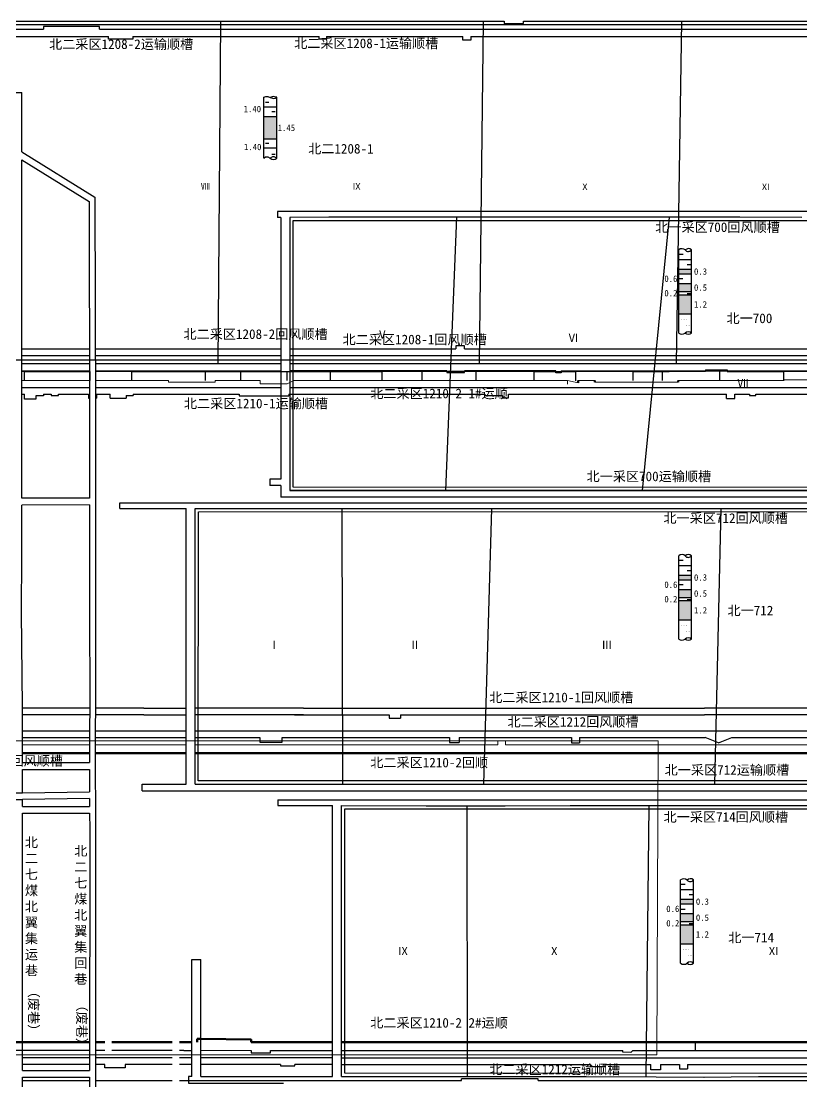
# Model space of a CAD drawing. Header units: millimetres. Extents: x 41513366 to 41522434, y 4590966 to 4600634.
# Drawn here: x 41518487 to 41518974, y 4597410 to 4598073 of the extents above; entities that cross this region are included whole.
import ezdxf

# ---------------------------------------------------------------- set-up
doc = ezdxf.new("R2010")
doc.units = ezdxf.units.MM
doc.linetypes.add('SJHD', pattern=[10, 8, -2])
doc.layers.get('0').update_dxf_attribs({"lineweight": 18})
for name, color, linetype, lineweight in [('12-1煤工作面小柱状', 7, 'Continuous', 18), ('12-1煤工作面编号', 7, 'Continuous', 18), ('12-1煤巷道', 5, 'Continuous', 18), ('12-1煤巷道名称', 5, 'Continuous', 18), ('12煤巷道', 7, 'Continuous', 18), ('12煤巷道名称', 7, 'Continuous', 18), ('7煤工作面小柱状', 6, 'Continuous', 18), ('7煤工作面编号', 7, 'Continuous', 18), ('7煤巷道', 6, 'Continuous', 18), ('7煤巷道名称', 6, 'Continuous', 18), ('图纸改动标记', 2, 'Continuous', 18), ('工作面月末位置', 7, 'Continuous', 18), ('采空区工作面颜色', 6, 'Continuous', 18)]:
    doc.layers.add(name, color=color, linetype=linetype, lineweight=lineweight)
doc.styles.add('仿宋_GB2312', font='')
doc.styles.add('正体', font='')
doc.styles.add('正等线体', font='simhei.ttf')
doc.styles.add('注记正等线体', font='simhei.ttf')
doc.styles.get('仿宋_GB2312').set_extended_font_data('宋体')
doc.styles.get('正体').set_extended_font_data('宋体')

msp = doc.modelspace()

# ---------------------------------------------------------------- hatches: boundary and pattern name
at = {"layer": '12-1煤工作面小柱状', "lineweight": -3}
msp.add_hatch(color=5, dxfattribs=at).paths.add_polyline_path([(41518646.7638, 4598013.106), (41518638.7638, 4598013.106), (41518638.7638, 4597999.106), (41518646.7638, 4597999.106)], flags=0)
at = {"layer": '7煤工作面小柱状', "lineweight": -3, "ltscale": 2}
h = msp.add_hatch(color=256, dxfattribs=at)
h.paths.add_polyline_path([(41518897.671, 4597917.8098), (41518897.671, 4597914.8098), (41518905.671, 4597914.8098), (41518905.671, 4597917.8098)], flags=0)
h.paths.add_polyline_path([(41518897.671, 4597908.8098), (41518897.671, 4597903.8098), (41518905.671, 4597903.8098), (41518905.671, 4597908.8098)], flags=0)
h.paths.add_polyline_path([(41518905.671, 4597901.8098), (41518897.671, 4597901.8098), (41518897.671, 4597889.8098), (41518905.671, 4597889.8098)], flags=0)
h = msp.add_hatch(color=256, dxfattribs=at)
h.paths.add_polyline_path([(41518897.671, 4597726.7337), (41518897.671, 4597723.7337), (41518905.671, 4597723.7337), (41518905.671, 4597726.7337)], flags=0)
h.paths.add_polyline_path([(41518897.671, 4597717.7337), (41518897.671, 4597712.7337), (41518905.671, 4597712.7337), (41518905.671, 4597717.7337)], flags=0)
h.paths.add_polyline_path([(41518905.671, 4597710.7337), (41518897.671, 4597710.7337), (41518897.671, 4597698.7337), (41518905.671, 4597698.7337)], flags=0)
h = msp.add_hatch(color=256, dxfattribs=at)
h.paths.add_polyline_path([(41518898.8581, 4597524.3293), (41518898.8581, 4597521.3293), (41518906.8581, 4597521.3293), (41518906.8581, 4597524.3293)], flags=0)
h.paths.add_polyline_path([(41518898.8581, 4597515.3293), (41518898.8581, 4597510.3293), (41518906.8581, 4597510.3293), (41518906.8581, 4597515.3293)], flags=0)
h.paths.add_polyline_path([(41518906.8581, 4597508.3293), (41518898.8581, 4597508.3293), (41518898.8581, 4597496.3293), (41518906.8581, 4597496.3293)], flags=0)

# ---------------------------------------------------------------- linework, layer by layer
at = {"lineweight": -3, "ltscale": 0.001}
for p, q in [((41518489.262, 4597848.164), (41518489.262, 4597853.764)), ((41518530.2617, 4597848.164), (41518530.2617, 4597853.764))]:
    msp.add_line(p, q, dxfattribs=at)
at = {"color": 0, "lineweight": -3, "ltscale": 0.5}
msp.add_line((41518556.262, 4597848.164), (41518556.262, 4597853.764), dxfattribs=at)
at = {"color": 0, "linetype": 'ByBlock', "lineweight": -3, "ltscale": 0.5}
for p, q in [((41518602.2616, 4597848.164), (41518602.2616, 4597853.764)), ((41518624.2619, 4597848.164), (41518624.2619, 4597853.764)), ((41518653.262, 4597848.164), (41518653.262, 4597853.764)), ((41518680.262, 4597848.164), (41518680.262, 4597853.764)), ((41518712.2621, 4597853.764), (41518712.2621, 4597848.164)), ((41518737.2625, 4597853.764), (41518737.2625, 4597848.164))]:
    msp.add_line(p, q, dxfattribs=at)
at = {"linetype": 'ByBlock', "lineweight": -3, "ltscale": 0.5}
for p, q in [((41518771.2627, 4597848.164), (41518771.2627, 4597853.764)), ((41518807.263, 4597853.764), (41518807.263, 4597848.164)), ((41518833.2634, 4597853.764), (41518833.2634, 4597848.0964)), ((41518869.263, 4597848.164), (41518869.263, 4597853.764)), ((41518887.263, 4597853.764), (41518887.263, 4597848.164)), ((41518923.2632, 4597848.164), (41518923.2632, 4597853.764)), ((41518963.263, 4597848.564), (41518963.263, 4597853.764))]:
    msp.add_line(p, q, dxfattribs=at)
at = {"layer": '12-1煤工作面小柱状', "color": 5, "lineweight": -3}
for p, q in [((41518639.7636, 4598022.0831), (41518641.7818, 4598022.0831)), ((41518643.7456, 4598016.1135), (41518645.7638, 4598016.1135)), ((41518639.7636, 4597996.4172), (41518641.7818, 4597996.4172)), ((41518643.7456, 4597989.4645), (41518645.7638, 4597989.4645))]:
    msp.add_line(p, q, dxfattribs=at)
for points in [[(41518638.7638, 4598025.106), (41518640.0203, 4598025.5632), (41518641.2553, 4598025.609), (41518642.622, 4598025.032), (41518644.1065, 4598024.4662), (41518645.0366, 4598024.2986), (41518645.8294, 4598024.5271), (41518646.7638, 4598025.106), (41518645.4263, 4598025.4493), (41518644.6049, 4598025.5052), (41518642.622, 4598025.032)], [(41518638.7638, 4597987.106), (41518638.7638, 4598025.106)], [(41518646.7638, 4597987.106), (41518646.7638, 4598025.106)], [(41518638.7638, 4598019.106), (41518646.7638, 4598019.106)], [(41518638.7638, 4598013.106), (41518646.7638, 4598013.106)], [(41518638.7638, 4597999.106), (41518646.7638, 4597999.106)], [(41518638.7638, 4597993.4401), (41518646.7638, 4597993.4401)], [(41518638.7638, 4597987.106), (41518639.8268, 4597988.0018), (41518641.2352, 4597988.0018), (41518642.622, 4597987.032), (41518643.7517, 4597986.3663), (41518644.6983, 4597986.1394), (41518645.8294, 4597986.5271), (41518646.7638, 4597987.106), (41518645.16, 4597987.8824), (41518644.0287, 4597987.8347), (41518642.622, 4597987.032)]]:
    msp.add_lwpolyline(points, dxfattribs=at)
at = {"layer": '12-1煤巷道', "lineweight": -3}
for p, q in [((41518431.395, 4598072.595), (41518788.762, 4598072.595)), ((41518788.762, 4598072.595), (41518788.762, 4598071.095)), ((41518788.762, 4598071.095), (41518800.762, 4598071.095)), ((41518800.762, 4598072.595), (41519075.297, 4598072.595)), ((41518487.6418, 4597858.864), (41518529.9129, 4597858.864)), ((41518533.5129, 4597858.864), (41518649.391, 4597858.864)), ((41518654.991, 4597858.864), (41519241.8574, 4597858.864)), ((41518487.6395, 4597854.264), (41518529.9241, 4597854.264)), ((41518533.5241, 4597854.264), (41518649.391, 4597854.264)), ((41518752.915, 4597854.264), (41518654.991, 4597854.264)), ((41518752.915, 4597854.264), (41518752.915, 4597853.164)), ((41518752.915, 4597853.164), (41518763.915, 4597853.164)), ((41518821.015, 4597854.264), (41518763.915, 4597854.264)), ((41518763.915, 4597853.164), (41518763.915, 4597854.264)), ((41518821.015, 4597852.964), (41518821.015, 4597854.264)), ((41518824.215, 4597852.964), (41518821.015, 4597852.964)), ((41518824.215, 4597854.264), (41519242.3451, 4597854.264)), ((41518824.215, 4597854.264), (41518824.215, 4597852.964)), ((41518487.6343, 4597843.79), (41518529.9495, 4597843.79)), ((41518533.5484, 4597843.79), (41518534.051, 4597843.79)), ((41518534.051, 4597843.79), (41518589.246, 4597843.79)), ((41518589.246, 4597843.79), (41518649.391, 4597843.79)), ((41518654.991, 4597843.79), (41518665.289, 4597843.79)), ((41518665.289, 4597843.79), (41518751.253, 4597843.79)), ((41518672.853, 4597843.79), (41518751.253, 4597843.79)), ((41518751.253, 4597843.79), (41518889.516, 4597843.79)), ((41518889.516, 4597843.79), (41519151.529, 4597843.79)), ((41518487.6322, 4597839.59), (41518489.4065, 4597839.59)), ((41518489.4065, 4597836.59), (41518489.4065, 4597839.59)), ((41518496.4065, 4597836.59), (41518489.4065, 4597836.59)), ((41518501.2065, 4597838.69), (41518496.4065, 4597838.69)), ((41518496.4065, 4597838.69), (41518496.4065, 4597836.59)), ((41518501.2065, 4597839.59), (41518503.606, 4597839.59)), ((41518501.2065, 4597839.59), (41518501.2065, 4597838.69)), ((41518503.606, 4597839.59), (41518505.95, 4597839.59)), ((41518505.95, 4597839.59), (41518505.95, 4597838.89)), ((41518505.95, 4597838.89), (41518510.55, 4597838.89)), ((41518510.55, 4597839.59), (41518529.35, 4597839.59)), ((41518510.55, 4597838.89), (41518510.55, 4597839.59)), ((41518529.35, 4597839.59), (41518529.35, 4597837.19)), ((41518529.35, 4597837.19), (41518529.9655, 4597837.19)), ((41518533.5648, 4597837.19), (41518534.35, 4597837.19)), ((41518534.35, 4597839.59), (41518542.85, 4597839.59)), ((41518534.35, 4597839.59), (41518534.35, 4597837.19)), ((41518542.85, 4597837.19), (41518542.85, 4597839.59)), ((41518542.85, 4597837.19), (41518552.85, 4597837.19)), ((41518552.85, 4597838.89), (41518557.05, 4597838.89)), ((41518552.85, 4597838.89), (41518552.85, 4597837.19)), ((41518557.05, 4597839.59), (41518589.246, 4597839.59)), ((41518557.05, 4597839.59), (41518557.05, 4597838.89)), ((41518589.246, 4597839.59), (41518623.324, 4597839.59)), ((41518623.324, 4597839.59), (41518623.324, 4597838.59)), ((41518623.324, 4597838.59), (41518654.324, 4597838.59)), ((41518654.324, 4597839.59), (41518665.289, 4597839.59)), ((41518654.324, 4597839.59), (41518654.324, 4597838.59)), ((41518654.324, 4597839.59), (41518654.324, 4597838.59)), ((41518665.289, 4597839.59), (41518751.253, 4597839.59)), ((41518672.853, 4597839.59), (41518751.253, 4597839.59)), ((41518751.253, 4597839.59), (41518776.653, 4597839.59)), ((41518776.653, 4597839.59), (41518776.653, 4597838.89)), ((41518776.653, 4597838.89), (41518787.653, 4597838.89)), ((41518787.653, 4597837.49), (41518787.653, 4597838.89)), ((41518787.653, 4597837.49), (41518791.453, 4597837.49)), ((41518791.453, 4597839.59), (41518889.516, 4597839.59)), ((41518791.453, 4597837.49), (41518791.453, 4597839.59)), ((41518889.516, 4597839.59), (41518927.433, 4597839.59)), ((41518927.433, 4597836.99), (41518927.433, 4597839.59)), ((41518927.433, 4597836.99), (41518932.733, 4597836.99)), ((41518932.733, 4597839.59), (41518941.8325, 4597839.59)), ((41518932.733, 4597836.99), (41518932.733, 4597839.59)), ((41518941.8325, 4597839.59), (41518941.8325, 4597838.89)), ((41518941.8325, 4597838.89), (41518945.7325, 4597838.89)), ((41518945.7325, 4597839.59), (41519151.529, 4597839.59)), ((41518945.7325, 4597838.89), (41518945.7325, 4597839.59)), ((41518529.9746, 4597643.59), (41518487.9721, 4597643.59)), ((41518563.7393, 4597643.59), (41518533.5746, 4597643.59)), ((41518563.7393, 4597643.5898), (41518590.2259, 4597643.5843)), ((41518663.517, 4597643.59), (41518595.826, 4597643.59)), ((41518663.517, 4597643.59), (41518781.993, 4597643.59)), ((41518722.286, 4597643.59), (41518781.993, 4597643.59)), ((41518781.993, 4597643.59), (41518913.696, 4597643.59)), ((41518781.993, 4597643.59), (41518913.696, 4597643.59)), ((41519264.4763, 4597643.59), (41518913.696, 4597643.59)), ((41518529.9672, 4597639.39), (41518487.9726, 4597639.39)), ((41518563.7393, 4597639.39), (41518533.5672, 4597639.39)), ((41518563.7393, 4597639.3898), (41518590.2251, 4597639.3843)), ((41518663.517, 4597639.39), (41518595.8251, 4597639.39)), ((41518657.793, 4597639.39), (41518717.031, 4597639.39)), ((41518717.031, 4597639.39), (41518717.031, 4597637.39)), ((41518717.031, 4597637.39), (41518724.031, 4597637.39)), ((41518724.031, 4597639.39), (41518781.993, 4597639.39)), ((41518724.031, 4597639.39), (41518776.269, 4597639.39)), ((41518724.031, 4597639.39), (41518724.031, 4597637.39)), ((41518781.993, 4597639.39), (41518913.696, 4597639.39)), ((41518781.993, 4597639.39), (41518913.202, 4597639.39)), ((41518995.898, 4597639.39), (41518913.696, 4597639.39))]:
    msp.add_line(p, q, dxfattribs=at)
msp.add_lwpolyline([(41518800.762, 4598071.095), (41518800.762, 4598072.595)], dxfattribs=at)
at = {"layer": '12煤巷道', "color": 7, "lineweight": -3}
for p, q in [((41518914.405, 4597854.864), (41518914.405, 4597854.053)), ((41518914.405, 4597854.864), (41518927.805, 4597854.864)), ((41518927.805, 4597854.864), (41518927.805, 4597853.764)), ((41518489.262, 4597853.764), (41518487.6393, 4597853.764)), ((41518489.262, 4597853.764), (41518530.2617, 4597853.764)), ((41518556.262, 4597853.764), (41518533.5235, 4597853.764)), ((41518556.262, 4597853.764), (41518602.2616, 4597853.764)), ((41518602.2616, 4597853.764), (41518624.2619, 4597853.764)), ((41518624.2619, 4597853.764), (41518653.262, 4597853.764)), ((41518653.262, 4597853.764), (41518680.262, 4597853.764)), ((41518680.262, 4597853.764), (41518712.2621, 4597853.764)), ((41518737.2625, 4597853.764), (41518712.2621, 4597853.764)), ((41518771.2627, 4597853.764), (41518737.2625, 4597853.764)), ((41518807.263, 4597853.764), (41518771.2627, 4597853.764)), ((41518807.263, 4597853.764), (41518833.2634, 4597853.764)), ((41518869.263, 4597853.764), (41518833.2634, 4597853.764)), ((41518869.263, 4597853.764), (41518887.263, 4597853.764)), ((41518887.263, 4597853.764), (41518891.705, 4597853.764)), ((41518891.705, 4597854.053), (41518914.405, 4597854.053)), ((41518891.705, 4597853.764), (41518891.705, 4597854.053)), ((41518927.805, 4597853.764), (41518963.263, 4597853.764)), ((41519001.263, 4597853.764), (41518963.263, 4597853.764)), ((41518963.263, 4597848.564), (41518963.263, 4597848.164)), ((41518529.9389, 4597848.164), (41518530.2617, 4597848.164)), ((41518539.505, 4597418.99), (41518539.505, 4597420.99)), ((41518552.105, 4597420.99), (41518552.105, 4597418.99)), ((41518649.02, 4597420.99), (41518649.02, 4597420.19)), ((41518649.02, 4597420.19), (41518658.02, 4597420.19)), ((41518658.02, 4597420.19), (41518658.02, 4597420.99)), ((41518842.6207, 4597420.99), (41518842.6192, 4597419.79)), ((41518842.6192, 4597419.79), (41518851.7192, 4597419.79)), ((41518851.7192, 4597419.79), (41518851.7192, 4597420.99)), ((41518880.216, 4597417.69), (41518880.216, 4597420.99)), ((41518886.216, 4597417.69), (41518880.216, 4597417.69)), ((41518886.216, 4597420.99), (41518886.216, 4597417.69))]:
    msp.add_line(p, q, dxfattribs=at)
at = {"layer": '12煤巷道', "color": 0, "lineweight": 20}
for p, q in [((41519001.263, 4597848.564), (41518963.263, 4597848.564)), ((41518489.262, 4597848.164), (41518487.6365, 4597848.164)), ((41518489.262, 4597848.164), (41518516.098, 4597848.164)), ((41518516.098, 4597848.164), (41518530.2617, 4597848.164)), ((41518556.262, 4597848.164), (41518533.5375, 4597848.164)), ((41518556.262, 4597848.164), (41518579.162, 4597848.164)), ((41518579.162, 4597848.164), (41518579.162, 4597847.164)), ((41518608.362, 4597847.164), (41518579.162, 4597847.164)), ((41518624.2619, 4597848.164), (41518608.362, 4597848.164)), ((41518608.362, 4597848.164), (41518608.362, 4597847.164)), ((41518624.2619, 4597848.164), (41518636.341, 4597848.164)), ((41518636.341, 4597848.164), (41518636.341, 4597846.064)), ((41518653.362, 4597846.064), (41518636.341, 4597846.064)), ((41518657.341, 4597848.164), (41518653.362, 4597846.064)), ((41518657.341, 4597848.164), (41518680.262, 4597848.164)), ((41518680.262, 4597848.164), (41518712.2621, 4597848.164)), ((41518712.2621, 4597848.164), (41518737.2625, 4597848.164)), ((41518737.2625, 4597848.164), (41518771.2627, 4597848.164)), ((41518771.2627, 4597848.164), (41518807.263, 4597848.164)), ((41518807.263, 4597848.164), (41518828.1616, 4597848.164)), ((41518828.1616, 4597848.164), (41518828.1616, 4597845.8316)), ((41518828.1616, 4597848.164), (41518834.8616, 4597846.8316)), ((41518834.8616, 4597848.164), (41518845.305, 4597848.164)), ((41518845.305, 4597847.153), (41518897.305, 4597847.153)), ((41518897.305, 4597848.164), (41518923.2632, 4597848.164)), ((41518923.2632, 4597848.164), (41518963.263, 4597848.164)), ((41518487.9748, 4597620.59), (41518529.934, 4597620.59)), ((41518533.534, 4597620.59), (41518590.2212, 4597620.59)), ((41518595.8212, 4597620.59), (41518784.845, 4597620.59)), ((41518789.445, 4597620.59), (41519195.947, 4597620.59))]:
    msp.add_line(p, q, dxfattribs=at)
at = {"layer": '12煤巷道', "color": 1, "lineweight": 50}
for p, q in [((41518834.8616, 4597848.164), (41518834.8616, 4597846.8316)), ((41518845.305, 4597848.164), (41518845.305, 4597847.153)), ((41518897.305, 4597848.164), (41518897.305, 4597847.153)), ((41518487.975, 4597615.59), (41518529.9305, 4597615.59)), ((41518533.5305, 4597615.59), (41518590.2201, 4597615.59)), ((41518595.8201, 4597615.59), (41519228.0168, 4597615.59)), ((41518529.988, 4597435.09), (41518274.389, 4597435.09)), ((41518539.547, 4597435.09), (41518533.588, 4597435.09)), ((41518557.888, 4597435.09), (41518543.747, 4597435.09)), ((41518581.402, 4597435.09), (41518557.888, 4597435.09)), ((41518588.796, 4597435.09), (41518586.002, 4597435.09)), ((41518593.7837, 4597435.09), (41518588.796, 4597435.09)), ((41518681.5871, 4597435.09), (41518630.796, 4597435.09)), ((41519228.048, 4597435.09), (41518687.1871, 4597435.09))]:
    msp.add_line(p, q, dxfattribs=at)
at = {"layer": '12煤巷道', "lineweight": -3}
for p, q in [((41518529.988, 4597429.89), (41518439.8959, 4597429.89)), ((41518539.547, 4597429.89), (41518533.588, 4597429.89)), ((41518557.888, 4597429.89), (41518543.747, 4597429.89)), ((41518581.402, 4597429.89), (41518557.888, 4597429.89)), ((41518588.796, 4597429.89), (41518586.002, 4597429.89)), ((41518552.105, 4597418.99), (41518539.505, 4597418.99)), ((41518809.9429, 4597411.14), (41518854.1601, 4597411.14))]:
    msp.add_line(p, q, dxfattribs=at)
at = {"layer": '12煤巷道', "color": 7, "lineweight": -3}
for points in [[(41518262.0205, 4598067.595), (41518501.155, 4598067.595)], [(41518520.155, 4598069.195), (41518501.155, 4598069.195), (41518501.155, 4598067.595)], [(41518536.155, 4598067.595), (41518536.155, 4598069.195), (41518520.155, 4598069.195)], [(41518536.155, 4598067.595), (41519264.094, 4598067.595), (41519264.094, 4598067.995), (41519268.414, 4598067.995), (41519293.9993, 4598067.995)], [(41518265.989, 4598062.995), (41518541.755, 4598062.995)], [(41518556.955, 4598062.995), (41518556.955, 4598061.395), (41518541.755, 4598061.395), (41518541.755, 4598062.995)], [(41518556.955, 4598062.995), (41518673.3232, 4598062.995)], [(41518677.8232, 4598062.995), (41518677.8232, 4598061.295), (41518673.3232, 4598061.295), (41518673.3232, 4598062.995)], [(41518677.8232, 4598062.995), (41518762.893, 4598062.995)], [(41518767.893, 4598062.995), (41518767.893, 4598060.795), (41518762.893, 4598060.795), (41518762.893, 4598062.995)], [(41518767.893, 4598062.995), (41519268.414, 4598062.995), (41519286.7678, 4598062.995)], [(41518487.6464, 4597868.0696), (41518529.8906, 4597868.0691)], [(41518533.4879, 4597868.069), (41518649.391, 4597868.0676)], [(41518654.991, 4597868.0675), (41518758.5543, 4597868.0662)], [(41518764.0544, 4597868.0888), (41518764.0544, 4597869.8888), (41518758.5544, 4597869.8888), (41518758.5543, 4597868.0891)], [(41518764.0544, 4597868.0662), (41519195.7493, 4597868.0634)], [(41518487.6443, 4597863.9051), (41518529.9007, 4597863.9026)], [(41518533.4983, 4597863.9024), (41518649.391, 4597863.8956)], [(41518654.991, 4597863.8952), (41519195.7491, 4597863.8634)], [(41518681.5871, 4597420.99), (41518658.02, 4597420.99)], [(41518851.7192, 4597420.99), (41518880.216, 4597420.99)], [(41518886.216, 4597420.99), (41518898.216, 4597420.99)], [(41518898.216, 4597420.99), (41518898.216, 4597418.29)], [(41518898.216, 4597418.29), (41518903.216, 4597418.29)], [(41518903.216, 4597420.99), (41519261.2477, 4597420.99)], [(41518903.216, 4597420.99), (41518903.216, 4597418.29)]]:
    msp.add_lwpolyline(points, dxfattribs=at)
at = {"layer": '12煤巷道', "lineweight": -3}
for points in [[(41518487.9738, 4597629.39), (41518529.9496, 4597629.39)], [(41518487.9743, 4597625.19), (41518529.9421, 4597625.19)], [(41518533.5421, 4597625.19), (41518559.179, 4597625.19)], [(41518533.5496, 4597629.39), (41518559.179, 4597629.39)], [(41518559.179, 4597629.39), (41518590.223, 4597629.39)], [(41518559.179, 4597625.19), (41518590.2221, 4597625.19)], [(41518595.8221, 4597625.19), (41518636.179, 4597625.19)], [(41518595.823, 4597629.39), (41519265.9587, 4597629.39)], [(41518636.179, 4597625.19), (41518636.179, 4597622.29), (41518650.179, 4597622.29), (41518650.179, 4597625.19)], [(41518650.179, 4597625.19), (41518754.589, 4597625.19)], [(41518754.589, 4597625.19), (41518754.589, 4597622.19)], [(41518760.589, 4597625.19), (41518830.782, 4597625.19)], [(41518760.589, 4597625.19), (41518760.589, 4597622.19)], [(41518830.782, 4597625.19), (41518830.782, 4597621.99)], [(41518835.782, 4597625.19), (41518914.118, 4597625.19)], [(41518835.782, 4597625.19), (41518835.782, 4597621.99)], [(41518922.418, 4597621.99), (41518914.118, 4597625.19)], [(41518922.418, 4597621.99), (41518930.718, 4597625.19)], [(41518930.718, 4597625.19), (41519266.3972, 4597625.19)], [(41518754.589, 4597622.19), (41518760.589, 4597622.19)], [(41518830.782, 4597621.99), (41518835.782, 4597621.99)], [(41518529.988, 4597425.19), (41518487.9727, 4597425.19)], [(41518581.402, 4597425.19), (41518533.588, 4597425.19)], [(41518593.7821, 4597425.19), (41518586.002, 4597425.19)], [(41518588.796, 4597429.89), (41518593.7829, 4597429.89)], [(41518681.5871, 4597425.19), (41518599.3821, 4597425.19)], [(41518599.3829, 4597429.9351), (41518630.796, 4597429.89)], [(41518630.796, 4597429.8902), (41518630.796, 4597428.3902), (41518642.796, 4597428.3902), (41518642.796, 4597429.8902)], [(41518630.796, 4597429.8902), (41518630.796, 4597428.3902), (41518642.796, 4597428.3902), (41518642.796, 4597429.8902)], [(41518642.796, 4597429.89), (41518681.5871, 4597429.89)], [(41518687.1871, 4597429.89), (41518862.8374, 4597429.89)], [(41518687.1871, 4597425.19), (41519287.2761, 4597425.19)], [(41518869.0374, 4597429.89), (41518867.8374, 4597428.49), (41518862.8374, 4597428.69), (41518862.8374, 4597429.89)], [(41518869.0374, 4597429.89), (41519273.9723, 4597429.89)], [(41518529.988, 4597420.99), (41518487.9734, 4597420.99)], [(41518539.505, 4597420.99), (41518533.588, 4597420.99)], [(41518581.402, 4597420.99), (41518552.105, 4597420.99)], [(41518593.7815, 4597420.99), (41518586.002, 4597420.99)], [(41518649.02, 4597420.99), (41518599.3815, 4597420.99)], [(41518687.1871, 4597420.99), (41518842.6207, 4597420.99)], [(41518487.975, 4597411.14), (41518529.988, 4597411.14)], [(41518533.588, 4597411.14), (41518563.075, 4597411.14)], [(41518563.075, 4597411.14), (41518581.402, 4597411.14)], [(41518586.002, 4597411.14), (41518615.1628, 4597411.14)], [(41518615.1628, 4597411.14), (41518689.163, 4597411.14)], [(41518689.163, 4597411.14), (41518762.163, 4597411.14)], [(41518777.4429, 4597412.14), (41518762.163, 4597412.14)], [(41518777.4429, 4597412.14), (41518762.163, 4597412.14)], [(41518762.163, 4597411.14), (41518762.163, 4597412.14)], [(41518809.9429, 4597411.14), (41518809.9429, 4597412.14), (41518777.4429, 4597412.14)], [(41518854.1601, 4597411.14), (41518942.1601, 4597411.14)], [(41518942.1601, 4597411.14), (41519049.1636, 4597411.14)]]:
    msp.add_lwpolyline(points, dxfattribs=at)
at = {"layer": '12煤巷道', "color": 0, "lineweight": 20}
msp.add_lwpolyline([(41518789.445, 4597620.59), (41518789.445, 4597623.19), (41518784.845, 4597623.19), (41518784.845, 4597620.59)], dxfattribs=at)
at = {"layer": '12煤巷道', "color": 1, "lineweight": 50}
for points in [[(41518599.3841, 4597437.0561), (41518597.0959, 4597437.09)], [(41518597.096, 4597437.09), (41518597.096, 4597435.09)], [(41518630.796, 4597435.09), (41518630.796, 4597436.59), (41518599.3841, 4597437.0561)]]:
    msp.add_lwpolyline(points, dxfattribs=at)
at = {"layer": '7煤工作面小柱状', "color": 6, "lineweight": -3, "ltscale": 2}
for p, q in [((41518897.671, 4597923.8098), (41518905.671, 4597923.8098)), ((41518898.0495, 4597927.1529), (41518900.4014, 4597927.1529)), ((41518897.671, 4597917.8098), (41518905.671, 4597917.8098)), ((41518897.671, 4597914.8098), (41518905.671, 4597914.8098)), ((41518902.9415, 4597920.6682), (41518905.2934, 4597920.6682)), ((41518897.671, 4597908.8098), (41518905.671, 4597908.8098)), ((41518897.9496, 4597911.9608), (41518900.3015, 4597911.9608)), ((41518897.671, 4597903.8098), (41518905.671, 4597903.8098)), ((41518897.671, 4597901.8098), (41518905.671, 4597901.8098)), ((41518902.9415, 4597902.5892), (41518905.2934, 4597902.5892)), ((41518897.671, 4597889.8098), (41518905.671, 4597889.8098)), ((41518898.0495, 4597736.0768), (41518900.4014, 4597736.0768)), ((41518897.671, 4597732.7337), (41518905.671, 4597732.7337)), ((41518902.9415, 4597729.5921), (41518905.2934, 4597729.5921)), ((41518897.671, 4597726.7337), (41518905.671, 4597726.7337)), ((41518897.671, 4597723.7337), (41518905.671, 4597723.7337)), ((41518897.671, 4597717.7337), (41518905.671, 4597717.7337)), ((41518898.0123, 4597720.7953), (41518900.3642, 4597720.7953)), ((41518897.671, 4597712.7337), (41518905.671, 4597712.7337)), ((41518897.671, 4597710.7337), (41518905.671, 4597710.7337)), ((41518902.9415, 4597711.5131), (41518905.2934, 4597711.5131)), ((41518897.671, 4597698.7337), (41518905.671, 4597698.7337)), ((41518898.8581, 4597530.3293), (41518906.8581, 4597530.3293)), ((41518899.2367, 4597533.6723), (41518901.5886, 4597533.6723)), ((41518898.8581, 4597524.3293), (41518906.8581, 4597524.3293)), ((41518904.1286, 4597527.1876), (41518906.4805, 4597527.1876)), ((41518898.8581, 4597521.3293), (41518906.8581, 4597521.3293)), ((41518899.2367, 4597518.102), (41518901.5886, 4597518.102)), ((41518898.8581, 4597515.3293), (41518906.8581, 4597515.3293)), ((41518898.8581, 4597510.3293), (41518906.8581, 4597510.3293)), ((41518898.8581, 4597508.3293), (41518906.8581, 4597508.3293)), ((41518904.1286, 4597509.1087), (41518906.4805, 4597509.1087)), ((41518898.8581, 4597496.3293), (41518906.8581, 4597496.3293))]:
    msp.add_line(p, q, dxfattribs=at)
at = {"layer": '7煤工作面小柱状', "lineweight": -3, "ltscale": 2}
for points in [[(41518897.671, 4597877.8098), (41518897.671, 4597929.8098)], [(41518905.671, 4597877.8098), (41518905.671, 4597929.8098)], [(41518897.671, 4597686.7337), (41518897.671, 4597738.7337)], [(41518905.671, 4597686.7337), (41518905.671, 4597738.7337)], [(41518898.8581, 4597484.3293), (41518898.8581, 4597536.3293)], [(41518906.8581, 4597484.3293), (41518906.8581, 4597536.3293)]]:
    msp.add_lwpolyline(points, dxfattribs=at)
at = {"layer": '7煤工作面小柱状', "color": 6, "lineweight": -3, "ltscale": 2}
for centre, radius, start, end in [((41518899.6612, 4597927.4749), 3.0681, 47.5060131, 130.4425932), ((41518903.7327, 4597927.6959), 2.8569, 48.7036151, 134.4013934), ((41518903.6738, 4597931.3195), 2.5036, 219.2019672, 322.9147652), ((41518899.671, 4597880.2857), 3.1828, 231.0689597, 308.9310408), ((41518903.671, 4597875.7097), 2.9001, 46.3985289, 133.6014712), ((41518903.671, 4597880.1831), 3.1036, 229.8784799, 310.1215201), ((41518899.6612, 4597736.3988), 3.0681, 47.5060131, 130.4425932), ((41518903.7327, 4597736.6198), 2.8569, 48.7036151, 134.4013934), ((41518903.6738, 4597740.2434), 2.5036, 219.2019678, 322.9147651), ((41518899.671, 4597689.2096), 3.1828, 231.0689597, 308.9310408), ((41518903.671, 4597684.6336), 2.9001, 46.3985289, 133.6014712), ((41518903.671, 4597689.107), 3.1036, 229.8784799, 310.1215201), ((41518900.8483, 4597533.9943), 3.0681, 47.5060131, 130.4425937), ((41518904.9198, 4597534.2154), 2.8569, 48.7036151, 134.4013934), ((41518904.8609, 4597537.8389), 2.5036, 219.2019672, 322.9147652), ((41518900.8581, 4597486.8052), 3.1828, 231.0689592, 308.9310408), ((41518904.8581, 4597482.2292), 2.9001, 46.3985289, 133.6014712), ((41518904.8581, 4597486.7025), 3.1036, 229.8784794, 310.1215195)]:
    msp.add_arc(centre, radius, start, end, dxfattribs=at)
at = {"layer": '7煤巷道', "lineweight": -3}
for p, q in [((41518647.2107, 4597953.6795), (41518647.2107, 4597950.0795)), ((41518649.391, 4597950.0858), (41518649.391, 4597786.647)), ((41518679.3467, 4597950.173), (41518654.991, 4597950.1021)), ((41518654.991, 4597950.1021), (41518654.991, 4597779.547)), ((41518715.4779, 4597950.17), (41518679.3467, 4597950.173)), ((41518763.1182, 4597950.187), (41518715.4779, 4597950.17)), ((41518806.5437, 4597950.174), (41518763.1182, 4597950.187)), ((41518853.8551, 4597950.168), (41518806.5437, 4597950.174)), ((41518896.5055, 4597950.17), (41518853.8551, 4597950.168)), ((41518935.7502, 4597950.124), (41518896.5055, 4597950.17)), ((41518974.4294, 4597950.083), (41518935.7502, 4597950.124)), ((41518642.391, 4597786.647), (41518642.391, 4597782.647)), ((41518649.391, 4597782.647), (41518649.391, 4597775.347)), ((41518548.8519, 4597768.3034), (41518548.8527, 4597771.9034)), ((41518590.2161, 4597596.2182), (41518590.2519, 4597768.2948)), ((41518595.8161, 4597596.22), (41518595.8519, 4597768.2936)), ((41518483.775, 4597590.7309), (41518487.975, 4597590.7807)), ((41518562.751, 4597592.009), (41518562.751, 4597596.209)), ((41518483.775, 4597586.5306), (41518487.975, 4597586.5804)), ((41518647.4971, 4597586.3619), (41518647.4971, 4597582.7619)), ((41518681.5871, 4597413.5842), (41518681.5871, 4597582.7372)), ((41518687.1871, 4597413.5911), (41518687.1871, 4597582.7332)), ((41518593.7802, 4597413.5083), (41518593.7921, 4597486.698)), ((41518593.7921, 4597486.698), (41518599.3921, 4597486.698)), ((41518599.3802, 4597413.5086), (41518599.3921, 4597486.698))]:
    msp.add_line(p, q, dxfattribs=at)
for points in [[(41518483.4885, 4598028.1727), (41518487.6885, 4598028.1718)], [(41518487.6802, 4597991.0253), (41518487.6885, 4598028.1718)], [(41518487.6802, 4597991.0253), (41518533.2521, 4597962.683)], [(41518487.6185, 4597774.6469), (41518487.613, 4597800.8132), (41518487.658, 4597891.5096), (41518487.6791, 4597986.08)], [(41518487.6791, 4597986.08), (41518529.6677, 4597959.9663)], [(41518533.2521, 4597962.683), (41518533.59, 4597827.0964), (41518533.585, 4597739.8029), (41518533.59, 4597694.0311), (41518533.599, 4597657.3782), (41518533.528, 4597617.1782), (41518533.605, 4597568.0846), (41518533.611, 4597531.2772), (41518533.588, 4597445.2867), (41518533.588, 4597395.635), (41518533.54, 4597222.3757), (41518533.54, 4597195.3726)], [(41518529.6677, 4597959.9663), (41518529.99, 4597827.0877)], [(41519231.8044, 4597953.7703), (41519188.4031, 4597953.774), (41519143.488, 4597953.772), (41519099.7689, 4597953.767), (41519054.7391, 4597953.728), (41519016.2405, 4597953.707), (41518974.4294, 4597953.683), (41518935.7541, 4597953.724), (41518896.5082, 4597953.77), (41518853.855, 4597953.768), (41518806.5441, 4597953.774), (41518763.1193, 4597953.787), (41518715.4766, 4597953.77), (41518679.3431, 4597953.773), (41518647.2107, 4597953.6795)], [(41518649.391, 4597950.0858), (41518647.2107, 4597950.0795)], [(41518679.3467, 4597950.173), (41518654.991, 4597950.1021)], [(41518763.1029, 4597950.187), (41518715.4779, 4597950.17), (41518679.3428, 4597950.173)], [(41518896.4751, 4597950.17), (41518853.8551, 4597950.168), (41518806.5437, 4597950.174), (41518763.1182, 4597950.187)], [(41518974.4272, 4597950.083), (41518935.7502, 4597950.124), (41518896.504, 4597950.17)], [(41518529.99, 4597827.0909), (41518529.987, 4597774.6706)], [(41518649.391, 4597786.647), (41518642.391, 4597786.647)], [(41518649.391, 4597782.647), (41518642.391, 4597782.647)], [(41519139.4275, 4597775.249), (41519092.7425, 4597775.271), (41518830.442, 4597775.347), (41518649.391, 4597775.347)], [(41519250.2753, 4597779.4622), (41519227.9005, 4597779.45), (41519185.882, 4597779.449), (41519139.429, 4597779.449), (41519092.7444, 4597779.471), (41518830.4433, 4597779.547), (41518654.991, 4597779.547)], [(41518529.987, 4597774.6706), (41518487.6185, 4597774.6469)], [(41518529.9868, 4597770.4706), (41518487.6194, 4597770.4469)], [(41518487.626, 4597739.2922), (41518487.6194, 4597770.4469)], [(41518529.9868, 4597770.4706), (41518529.985, 4597739.8032), (41518529.99, 4597694.0307), (41518529.999, 4597657.3774)], [(41518548.8527, 4597771.9034), (41518709.3735, 4597771.87), (41518817.3532, 4597771.863), (41519016.2807, 4597771.887), (41519109.3409, 4597771.889), (41519191.9754, 4597771.907), (41519251.0751, 4597771.9174)], [(41518548.8519, 4597768.3034), (41518590.2519, 4597768.2948)], [(41518595.8519, 4597768.2936), (41518709.3728, 4597768.27), (41518817.3529, 4597768.263), (41519016.2811, 4597768.287), (41519109.341, 4597768.289), (41519191.9762, 4597768.307), (41519251.4554, 4597768.3175)], [(41518487.972, 4597644.664), (41518487.521, 4597703.0692), (41518487.626, 4597739.2894)], [(41518529.999, 4597657.3826), (41518529.928, 4597617.1803), (41518529.9399, 4597609.5897)], [(41518487.975, 4597609.5884), (41518487.975, 4597618.903), (41518487.972, 4597644.6571)], [(41518487.975, 4597609.5884), (41518529.9399, 4597609.5897)], [(41518487.975, 4597605.3884), (41518529.9465, 4597605.3897)], [(41518487.975, 4597590.7807), (41518487.975, 4597605.3884)], [(41518529.9465, 4597605.3897), (41518529.9686, 4597591.2786)], [(41518487.975, 4597590.7807), (41518529.9686, 4597591.2786)], [(41518562.751, 4597596.209), (41518590.2161, 4597596.2182)], [(41518562.751, 4597592.009), (41518625.7713, 4597592.03), (41518981.7689, 4597591.987), (41519071.0801, 4597591.999), (41519269.8621, 4597591.999)], [(41518595.8161, 4597596.22), (41518625.7699, 4597596.23), (41518981.7694, 4597596.187), (41519071.0796, 4597596.199), (41519269.4237, 4597596.199)], [(41518529.9752, 4597587.0784), (41518487.975, 4597586.5804)], [(41518487.975, 4597582.1374), (41518487.975, 4597586.5804)], [(41518529.9752, 4597587.0784), (41518529.9829, 4597582.2033)], [(41518647.4971, 4597586.3619), (41518740.1096, 4597586.295), (41518789.381, 4597586.296), (41518830.4259, 4597586.328)], [(41518830.4259, 4597586.328), (41518869.3479, 4597586.382), (41518914.8468, 4597586.393), (41518952.1689, 4597586.399), (41518997.0681, 4597586.406)], [(41518487.974, 4597417.3649), (41518487.969, 4597446.9412), (41518487.969, 4597543.147), (41518487.9747, 4597577.9374)], [(41518487.9747, 4597577.9374), (41518529.9894, 4597578.0033)], [(41518487.975, 4597582.1374), (41518529.9829, 4597582.2033)], [(41518529.9894, 4597578.0033), (41518530.005, 4597568.0789), (41518530.011, 4597531.2766), (41518529.988, 4597445.2877), (41518529.988, 4597417.3904)], [(41518647.4971, 4597582.7619), (41518681.5871, 4597582.7372)], [(41518687.1871, 4597582.7332), (41518740.107, 4597582.695), (41518789.3811, 4597582.696), (41518829.9425, 4597582.7276)], [(41518829.9425, 4597582.7276), (41518869.3529, 4597582.782), (41518914.8477, 4597582.793), (41518952.1695, 4597582.799), (41518997.0687, 4597582.806)], [(41518487.974, 4597417.3649), (41518529.988, 4597417.3904)], [(41518487.9747, 4597413.1649), (41518529.988, 4597413.1904)], [(41518487.9772, 4597398.0291), (41518487.9747, 4597413.1649)], [(41518529.988, 4597413.1904), (41518529.988, 4597398.0186)], [(41518593.7802, 4597413.5083), (41518591.5802, 4597413.5081), (41518591.5796, 4597409.3081), (41518650.934, 4597409.312)], [(41518599.3802, 4597413.5086), (41518650.9337, 4597413.512)], [(41518650.9337, 4597413.512), (41518681.5871, 4597413.5842)], [(41518687.1871, 4597413.5911), (41518726.1664, 4597413.592)], [(41518726.2126, 4597413.592), (41518765.6706, 4597413.558), (41518797.7364, 4597413.54), (41518839.7905, 4597413.53)], [(41518839.8131, 4597413.53), (41518883.6781, 4597413.462), (41518913.4424, 4597413.157)], [(41518913.4356, 4597413.157), (41518947.5056, 4597413.467)], [(41518947.5769, 4597413.467), (41518979.4097, 4597413.482)]]:
    msp.add_lwpolyline(points, dxfattribs=at)
at = {"layer": '图纸改动标记', "color": 0, "lineweight": -3, "ltscale": 2}
msp.add_lwpolyline([(41518908.0503, 4597429.89), (41518908.0503, 4597435.09)], dxfattribs=at)
at = {"layer": '工作面月末位置', "color": 102, "linetype": 'Continuous', "lineweight": -3}
for p, q in [((41518611.744, 4598072.595), (41518609.92, 4597858.864)), ((41518773.2804, 4597858.864), (41518775.827, 4598072.595))]:
    msp.add_line(p, q, dxfattribs=at)
at = {"layer": '工作面月末位置', "color": 3, "linetype": 'Continuous', "lineweight": -3}
msp.add_line((41518899.397, 4598072.595), (41518896.149, 4597858.864), dxfattribs=at)
at = {"layer": '工作面月末位置', "color": 205, "lineweight": -3}
for points in [[(41518758.9816, 4597950.1855), (41518751.991, 4597779.547)], [(41518891.7916, 4597950.1698), (41518874.7897, 4597779.5342)]]:
    msp.add_lwpolyline(points, dxfattribs=at)
at = {"layer": '工作面月末位置', "color": 150, "lineweight": -3}
for points in [[(41518687.3519, 4597768.2746), (41518687.8161, 4597596.2225)], [(41518780.8511, 4597768.2654), (41518775.8159, 4597596.2119)], [(41518923.8515, 4597768.2759), (41518920.0155, 4597596.1945)]]:
    msp.add_lwpolyline(points, dxfattribs=at)
at = {"layer": '工作面月末位置', "color": 150, "lineweight": -3, "ltscale": 3}
for points in [[(41518765.3871, 4597582.6955), (41518765.6706, 4597413.558)], [(41518877.3858, 4597413.4718), (41518879.1891, 4597582.7844)]]:
    msp.add_lwpolyline(points, dxfattribs=at)
at = {"layer": '采空区工作面颜色', "color": 207, "lineweight": -3}
for p, q in [((41518654.991, 4597779.547), (41518830.4433, 4597779.547)), ((41518654.991, 4597779.547), (41518830.4433, 4597779.547)), ((41518654.991, 4597779.547), (41518830.4433, 4597779.547)), ((41518830.4433, 4597779.547), (41519092.7444, 4597779.471)), ((41518830.4433, 4597779.547), (41519092.7444, 4597779.471)), ((41518830.4433, 4597779.547), (41519092.7444, 4597779.471))]:
    msp.add_line(p, q, dxfattribs=at)
at = {"layer": '采空区工作面颜色', "color": 102, "lineweight": -3}
msp.add_lwpolyline([(41517945.094, 4598070.595), (41519087.8054, 4598070.595), (41519085.2276, 4597860.864), (41517945.094, 4597860.864)], close=True, dxfattribs=at)
at = {"layer": '采空区工作面颜色', "color": 205, "lineweight": -3}
msp.add_lwpolyline([(41518656.991, 4597948.1024), (41519207.8444, 4597948.1719), (41519200.992, 4597781.4498), (41518656.991, 4597781.5466)], close=True, dxfattribs=at)
at = {"layer": '采空区工作面颜色', "color": 150, "lineweight": -3}
for points in [[(41518597.8515, 4597766.2937), (41519191.3499, 4597766.3072), (41519191.5245, 4597598.1991), (41518597.8165, 4597598.22)], [(41518689.1871, 4597580.7331), (41519212.69, 4597580.7031), (41519211.8394, 4597415.475), (41518689.1871, 4597415.5906)]]:
    msp.add_lwpolyline(points, close=True, dxfattribs=at)
at = {"layer": '采空区工作面颜色', "color": 0, "lineweight": 20}
msp.add_lwpolyline([(41518884.9222, 4597623.19), (41518884.0568, 4597427.19), (41517853.225, 4597427.19), (41517853.225, 4597623.1889)], close=True, dxfattribs=at)

# ---------------------------------------------------------------- texts
at = {"layer": '12-1煤工作面小柱状', "color": 5, "lineweight": -3, "char_height": 4, "style": '注记正等线体'}
for s, insert, width, attachment_point in [('1.40', (41518636.9826, 4598017.748), 10.719101, 6), ('1.45', (41518647.36, 4598005.9891), 10.674157, 4), ('1.40', (41518637.1891, 4597994.0419), 10.719101, 6)]:
    msp.add_mtext(s, dxfattribs=dict(at, insert=insert, width=width, attachment_point=attachment_point))
at = {"layer": '12-1煤工作面编号', "linetype": 'SJHD', "lineweight": -3, "insert": (41518686.7858, 4597989.3839), "char_height": 6, "width": 234.47629, "attachment_point": 8, "style": '正等线体'}
msp.add_mtext('{\\fSimSun|b0|i0|c134|p49;\\C5;北二1208-1}', dxfattribs=at)
at = {"layer": '12-1煤巷道名称', "lineweight": -3, "char_height": 6, "attachment_point": 1, "style": '正等线体'}
for s, insert, width in [('\\pxt174;北二采区1208-1运输顺槽', (41518657.6534, 4598061.781), 215.295238), ('北二采区1208-1回风顺槽', (41518687.8894, 4597876.848), 264.6941), ('\\pxt174;北二采区1210-1运输顺槽', (41518588.8286, 4597836.8784), 216.219834), ('\\pxt174;北二采区1210-1回风顺槽', (41518779.3699, 4597653.3081), 215.295238)]:
    msp.add_mtext(s, dxfattribs=dict(at, insert=insert, width=width))
at = {"layer": '12煤巷道名称', "color": 7, "lineweight": -3, "char_height": 6, "width": 215.295238, "attachment_point": 1, "style": '仿宋_GB2312'}
for s, insert in [('\\pxt174;北二采区1208-2运输顺槽', (41518504.6603, 4598061.2559)), ('北二采区1208-2回风顺槽', (41518588.5641, 4597880.1937)), ('\\pxt174;北二采区1212回风顺槽', (41518790.807, 4597638.0588)), ('\\pxt174;北二采区1212运输顺槽', (41518779.411, 4597420.99))]:
    msp.add_mtext(s, dxfattribs=dict(at, insert=insert))
at = {"layer": '12煤巷道名称', "color": 0, "lineweight": -3, "char_height": 6, "width": 264.6941, "attachment_point": 1, "style": '仿宋_GB2312'}
for s, insert in [('北二采区1210-2 1#运顺', (41518705.1438, 4597843.1281)), ('北二采区1312回风顺槽', (41518431.5335, 4597613.7535)), ('北二采区1210-2回顺', (41518705.1438, 4597612.64)), ('北二采区1210-2 2#运顺', (41518705.1438, 4597450.122))]:
    msp.add_mtext(s, dxfattribs=dict(at, insert=insert))
at = {"layer": '7煤工作面小柱状', "color": 6, "lineweight": -3, "ltscale": 2, "attachment_point": 1, "style": '正等线体'}
for s, insert, char_height, width in [('0.3', (41518907.182, 4597918.2926), 4, 15.345433), ('0.6', (41518888.6983, 4597913.7751), 4, 9.586523), ('0.5', (41518907.182, 4597908.2926), 4, 15.345433), ('0.2', (41518888.6983, 4597904.7751), 4, 9.586523), ('1.2', (41518907.182, 4597897.7926), 4, 15.345433), ('...', (41518898.6306, 4597888.3087), 2, 26.131101), ('...', (41518901.7927, 4597884.3424), 2, 26.131101), ('0.6', (41518888.6983, 4597722.699), 4, 9.586523), ('0.3', (41518907.182, 4597727.2165), 4, 15.345433), ('0.5', (41518907.182, 4597717.2165), 4, 15.345433), ('0.2', (41518888.6983, 4597713.699), 4, 9.586523), ('1.2', (41518907.182, 4597706.7165), 4, 15.345433), ('...', (41518898.6306, 4597697.2326), 2, 26.131101), ('...', (41518901.7927, 4597693.2663), 2, 26.131101), ('0.3', (41518908.3691, 4597524.8121), 4, 15.345433), ('0.6', (41518889.8854, 4597520.2946), 4, 9.586523), ('0.2', (41518889.8854, 4597511.2946), 4, 9.586523), ('0.5', (41518908.3691, 4597514.8121), 4, 15.345433), ('1.2', (41518908.3691, 4597504.3121), 4, 15.345433), ('...', (41518899.8178, 4597494.8282), 2, 26.131101), ('...', (41518902.9799, 4597490.8618), 2, 26.131101)]:
    msp.add_mtext(s, dxfattribs=dict(at, insert=insert, char_height=char_height, width=width))
at = {"layer": '7煤工作面编号', "color": 6, "linetype": 'SJHD', "lineweight": -3, "char_height": 6, "width": 234.47629, "attachment_point": 8, "style": '正等线体'}
for s, insert in [('{\\fSimSun|b0|i0|c134|p49;北一700}', (41518941.7959, 4597883.486)), ('{\\fSimSun|b0|i0|c134|p49;北一712}', (41518942.4066, 4597701.0063)), ('{\\fSimSun|b0|i0|c134|p49;北一714}', (41518942.8611, 4597496.7298))]:
    msp.add_mtext(s, dxfattribs=dict(at, insert=insert))
at = {"layer": '7煤巷道名称', "color": 6, "lineweight": -3, "char_height": 6, "attachment_point": 1, "style": '仿宋_GB2312'}
for s, insert, width in [('北一采区700回风顺槽', (41518883.028, 4597946.9618), 280.64), ('北一采区700运输顺槽', (41518840.1601, 4597791.363), 193.015385), ('北一采区712回风顺槽\u3000\u3000', (41518888.1367, 4597765.3122), 280.044444), ('北一采区712运输顺槽', (41518888.905, 4597608.0166), 176.8), ('北一采区714回风顺槽', (41518888.2434, 4597578.6304), 271.288889), ('北   二   七   煤   北   翼   集   运   巷', (41518489.5821, 4597562.7671), 9.442022), ('北   二   七   煤   北   翼   集   回   巷', (41518520.3534, 4597557.4447), 10.168319)]:
    msp.add_mtext(s, dxfattribs=dict(at, insert=insert, width=width))
at = {"layer": '7煤巷道名称', "color": 6, "lineweight": -3, "char_height": 6, "width": 73.484173, "attachment_point": 1, "rotation": 270, "style": '仿宋_GB2312'}
for insert in [(41518498.0318, 4597470.8325), (41518528.1045, 4597462.2465)]:
    msp.add_mtext('（废巷）', dxfattribs=dict(at, insert=insert))
at = {"layer": '工作面月末位置', "color": 102, "lineweight": -3, "ltscale": 0.5, "insert": (41518599.5262, 4597969.3747), "char_height": 4, "width": 7.348315, "attachment_point": 4, "style": '正等线体'}
msp.add_mtext('Ⅷ', dxfattribs=at)
at = {"layer": '工作面月末位置', "color": 102, "linetype": 'Continuous', "lineweight": -3, "insert": (41518693.7964, 4597969.3747), "char_height": 4, "width": 5.797753, "attachment_point": 4, "style": '正等线体'}
msp.add_mtext('Ⅸ', dxfattribs=at)
at = {"layer": '工作面月末位置', "color": 3, "linetype": 'Continuous', "lineweight": -3, "char_height": 4, "attachment_point": 4, "style": '正等线体'}
for s, insert, width in [('Ⅹ', (41518836.3195, 4597969.1392), 4.921348), ('Ⅺ', (41518949.2013, 4597969.1392), 5.797753)]:
    msp.add_mtext(s, dxfattribs=dict(at, insert=insert, width=width))
at = {"layer": '工作面月末位置', "color": 205, "lineweight": -3, "char_height": 5, "width": 172.213633, "attachment_point": 1, "style": '正体'}
for s, insert in [('Ⅴ', (41518709.2535, 4597879.3883)), ('Ⅵ', (41518828.5456, 4597877.361)), ('Ⅶ', (41518934.3536, 4597849.0554))]:
    msp.add_mtext(s, dxfattribs=dict(at, insert=insert))
at = {"layer": '工作面月末位置', "color": 150, "lineweight": -3, "char_height": 5, "width": 172.213633, "attachment_point": 1, "style": '正体'}
for s, insert in [('Ⅰ', (41518641.6632, 4597685.5625)), ('Ⅱ', (41518729.5923, 4597685.5625)), ('Ⅲ', (41518849.4061, 4597685.5625))]:
    msp.add_mtext(s, dxfattribs=dict(at, insert=insert))
at = {"layer": '工作面月末位置', "color": 150, "lineweight": -3, "ltscale": 3, "char_height": 5, "width": 172.213633, "attachment_point": 1, "style": '正体'}
for s, insert in [('Ⅸ', (41518722.1846, 4597494.3416)), ('Ⅹ', (41518816.5725, 4597494.3416)), ('Ⅺ', (41518953.4565, 4597494.3416))]:
    msp.add_mtext(s, dxfattribs=dict(at, insert=insert))

doc.saveas('drawing.dxf')
